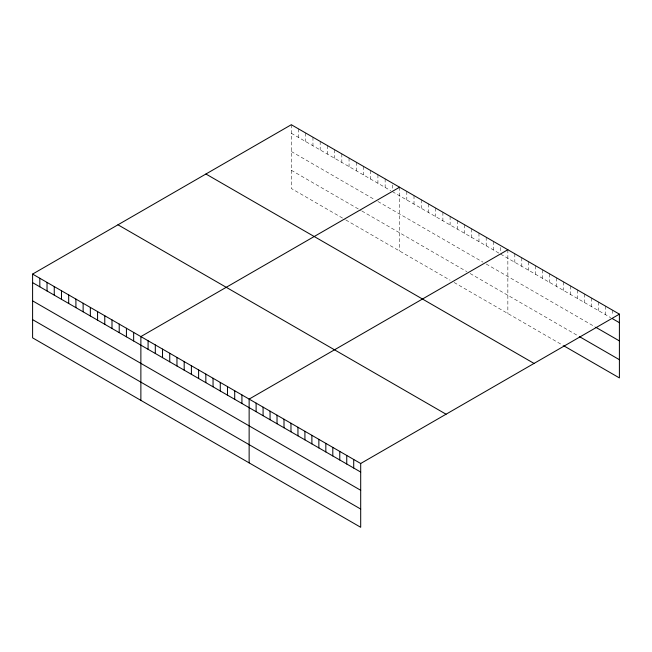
<?xml version="1.0" encoding="UTF-8"?>
<svg xmlns="http://www.w3.org/2000/svg" width="652" height="652" viewBox="0 0 652 652"><rect width="100%" height="100%" fill="white"/><g stroke="black" fill="none" stroke-linecap="round" stroke-linejoin="round"><path stroke-width="0.49" stroke-dasharray="3.26 2.44" d="M291.305 124.719L291.305 188.501L345.038 219.52M291.305 133.269L390.76 190.686M392.357 191.615L499.024 253.196M500.63 254.125L610.688 317.663M291.305 151.492L374.713 199.651M377.924 201.501L482.985 262.161M486.196 264.011L594.999 326.831M291.305 170.27L361.086 210.555M361.884 211.02L466.946 271.68M470.157 273.53L577.566 335.544M345.845 219.985L450.108 280.181M454.118 282.495L562.749 345.218M612.432 310.116L612.432 315.812M605.455 306.09L605.455 314.639M598.487 302.063L598.487 310.621M591.511 298.037L591.511 306.595M584.542 294.011L584.542 302.569M577.566 289.985L577.566 298.543M570.598 285.959L570.598 294.517M563.621 281.933L563.621 290.49M556.653 277.915L556.653 286.464M549.677 273.889L549.677 282.438M542.708 269.863L542.708 278.412M535.74 265.837L535.74 274.386M528.764 261.811L528.764 270.368M521.796 257.784L521.796 266.342M514.819 253.758L514.819 262.316M507.851 249.732L507.851 313.514M500.63 247.467L500.63 252.218M493.409 241.403L493.409 249.952M486.196 237.23L486.196 245.788M478.976 233.066L478.976 241.623M471.763 228.901L471.763 237.45M464.542 224.728L464.542 233.286M457.321 220.563L457.321 229.121M450.108 216.399L450.108 224.948M442.887 212.226L442.887 220.783M435.666 208.061L435.666 216.619M428.454 203.897L428.454 212.446M421.233 199.724L421.233 208.281M414.012 195.559L414.012 204.117M406.799 191.395L406.799 199.944M399.578 187.23L399.578 251.004M392.357 184.956L392.357 189.716M385.145 178.892L385.145 187.442M377.924 174.728L377.924 183.277M370.703 170.555L370.703 179.113M363.49 166.39L363.49 174.94M356.269 162.226L356.269 170.775M349.056 158.053L349.056 166.61M341.835 153.888L341.835 162.438M334.615 149.724L334.615 158.273M327.402 145.551L327.402 154.108M320.181 141.386L320.181 149.944M312.96 137.222L312.96 145.771M305.747 133.049L305.747 141.606M298.526 128.884L298.526 137.442"/><path stroke-width="0.98" d="M32.6 274.084L360.695 463.499L360.695 527.281L32.6 337.858L32.6 274.084L291.305 124.719L619.4 314.142L619.4 377.915L563.621 345.715M399.578 187.23L140.873 336.587L140.873 400.369M507.851 249.732L249.137 399.097L249.137 462.879M360.695 463.499L619.4 314.142M612.432 318.665L619.4 322.691M595.871 327.328L619.4 340.914M579.31 336.546L619.4 359.692M205.934 174.011L534.029 363.425M117.971 224.793L446.066 414.216M32.6 282.634L360.695 472.056M32.6 300.857L360.695 490.28M32.6 319.635L360.695 509.057M353.718 459.481L353.718 468.03M346.75 455.455L346.75 464.004M339.773 451.428L339.773 459.978M332.805 447.402L332.805 455.952M325.829 443.376L325.829 451.934M318.861 439.35L318.861 447.908M311.884 435.324L311.884 443.882M304.916 431.298L304.916 439.856M297.948 427.272L297.948 435.829M290.971 423.254L290.971 431.803M284.003 419.228L284.003 427.777M277.027 415.202L277.027 423.751M270.058 411.176L270.058 419.725M263.082 407.15L263.082 415.707M256.114 403.123L256.114 411.681M241.925 394.933L241.925 403.482M234.704 390.768L234.704 399.317M227.483 386.595L227.483 395.153M220.27 382.431L220.27 390.98M213.049 378.266L213.049 386.815M205.836 374.093L205.836 382.651M198.615 369.928L198.615 378.486M191.395 365.764L191.395 374.313M184.182 361.591L184.182 370.149M176.961 357.426L176.961 365.984M169.74 353.262L169.74 361.811M162.527 349.089L162.527 357.646M155.306 344.924L155.306 353.482M148.085 340.76L148.085 349.309M133.652 332.422L133.652 340.98M126.431 328.258L126.431 336.807M119.218 324.085L119.218 332.642M111.997 319.92L111.997 328.478M104.776 315.755L104.776 324.305M97.564 311.583L97.564 320.14M90.343 307.418L90.343 315.975M83.13 303.253L83.13 311.803M75.909 299.081L75.909 307.638M68.688 294.916L68.688 303.473M61.475 290.751L61.475 299.301M54.255 286.578L54.255 295.136M47.034 282.414L47.034 290.971M39.821 278.249L39.821 286.798"/></g></svg>
